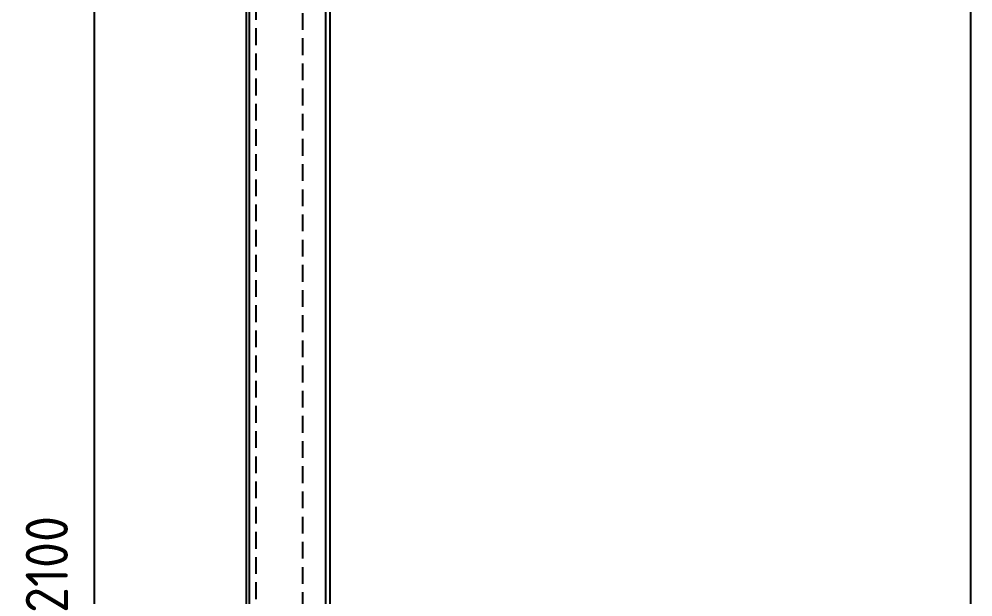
# Model space of a CAD drawing. Header units: millimetres. Extents: x -8980 to 16421, y 0 to 6237.
# Drawn here: x 2643 to 3365, y 2664 to 3101 of the extents above; entities that cross this region are included whole.
import ezdxf

# ---------------------------------------------------------------- set-up
doc = ezdxf.new("R2010")
doc.units = ezdxf.units.MM
doc.linetypes.add('HIDDENX2', pattern=[19.05, 12.7, -6.35])
doc.styles.get("Standard").update_dxf_attribs({"font": 'ISOCP.SHX', "bigfont": 'WHGTXT.SHX'})
doc.dimstyles.new('PS-10', dxfattribs={"dimscale": 10, "dimtxt": 3.2, "dimasz": 2.5, "dimexe": 2, "dimexo": 2.5, "dimgap": 2, "dimtad": 1, "dimtoh": 1, "dimrnd": 0.05, "dimzin": 12, "dimdsep": 46, "dimtxsty": 'Standard', "dimcen": 0, "dimclrt": 2, "dimazin": 3, "dimtfac": 1, "dimtofl": 0, "dimtmove": 0, "dimatfit": 3, "dimfxl": 0, "dimtolj": 1, "dimtzin": 0, "dimarcsym": 0})

# ---------------------------------------------------------------- blocks, each defined once
blk = doc.blocks.new('*D277')
at = {"color": 0, "lineweight": -2}
for p, q in [((2790.03, 3738.1), (2679.85, 3738.1)), ((2699.85, 1663.1), (2699.85, 3713.1)), ((2790.03, 1638.1), (2679.85, 1638.1))]:
    blk.add_line(p, q, dxfattribs=at)
at = {"color": 0}
for points in [[(2695.68, 3713.1), (2704.02, 3713.1), (2699.85, 3738.1)], [(2695.68, 1663.1), (2704.02, 1663.1), (2699.85, 1638.1)]]:
    blk.add_solid(points, dxfattribs=at)
at = {"layer": 'DEFPOINTS', "color": 0}
for p in [(2699.85, 3738.1), (2815.03, 3738.1, 0), (2815.03, 1638.1, 0)]:
    blk.add_point(p, dxfattribs=at)
at = {"color": 2, "insert": (2663.85, 2688.1), "char_height": 32, "attachment_point": 5, "rotation": 90}
blk.add_mtext('\\A1;2100', dxfattribs=at)

msp = doc.modelspace()

# ---------------------------------------------------------------- linework, layer by layer
at = {"color": 2, "linetype": 'HIDDENX2'}
msp.add_line((2822.332, 1690.397, 0), (2822.332, 3695.797, 0), dxfattribs=at)
at = {"color": 3, "elevation": 0}
for points in [[(2815.032, 3738.097), (4115.032, 3738.097), (4115.032, 1638.097), (2815.032, 1638.097)], [(2875.032, 3668.097), (4055.032, 3668.097), (4055.032, 1708.097), (2875.032, 1708.097)], [(3363.532, 3665.097), (2878.032, 3665.097), (2878.032, 1711.097), (3363.532, 1711.097)]]:
    msp.add_lwpolyline(points, close=True, dxfattribs=at)
at = {"color": 2, "linetype": 'HIDDENX2', "elevation": 0}
for points in [[(2817.332, 3735.797), (4112.732, 3735.797), (4112.732, 1640.397), (2817.332, 1640.397)], [(2857.332, 3695.797), (2857.332, 1690.397), (2817.332, 1690.397), (2817.332, 3695.797)]]:
    msp.add_lwpolyline(points, close=True, dxfattribs=at)

# ---------------------------------------------------------------- dimensions: what is measured, and where the dimension line sits
dim = msp.add_linear_dim(base=(2699.85, 3738.097, 0), p1=(2815.032, 1638.097, 0), p2=(2815.032, 3738.097, 0), angle=90, dimstyle='PS-10')
dim.commit()
dim.dimension.update_dxf_attribs({"geometry": '*D277', "text_midpoint": (2663.846, 2688.097, 0)})

doc.saveas('drawing.dxf')
